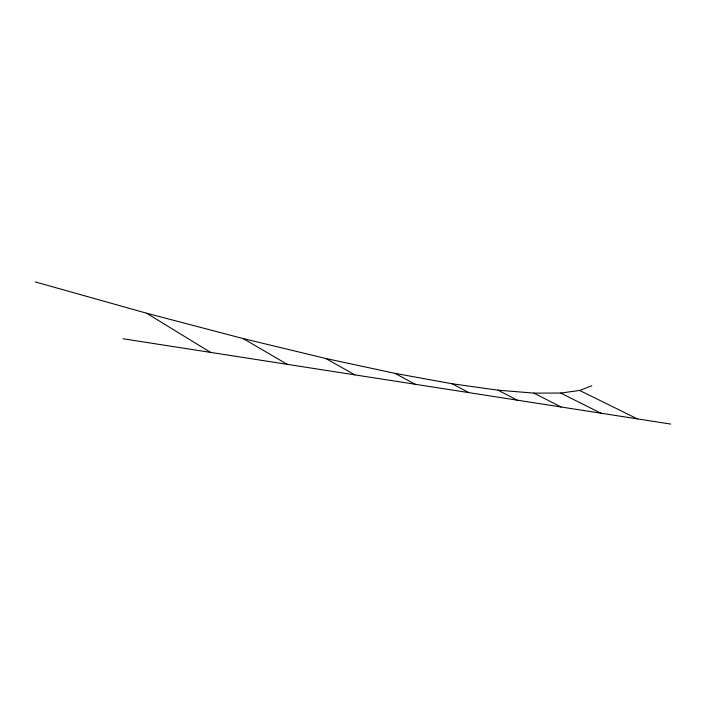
<?xml version="1.0" encoding="UTF-8"?>
<svg xmlns="http://www.w3.org/2000/svg" width="706" height="706" viewBox="0 0 706 706"><rect width="100%" height="100%" fill="white"/><g stroke="black" fill="none" stroke-linecap="round" stroke-linejoin="round"><path stroke-width="1.06" d="M35.3 281.932L146.548 313.199L243.208 338.589L325.801 358.489L395.131 373.386L452.184 383.773L498.039 390.18L533.842 393.11L560.696 393.057L579.688 390.462L591.831 385.732M123.056 338.765L670.7 424.068M579.688 390.462L637.341 418.87M560.696 393.057L600.956 413.204M533.842 393.11L561.102 407M498.039 390.18L517.277 400.17M452.184 383.773L468.837 392.624M395.131 373.386L415.022 384.24M325.801 358.489L354.897 374.877M243.208 338.589L287.263 364.34M146.548 313.199L210.617 352.409"/></g></svg>
